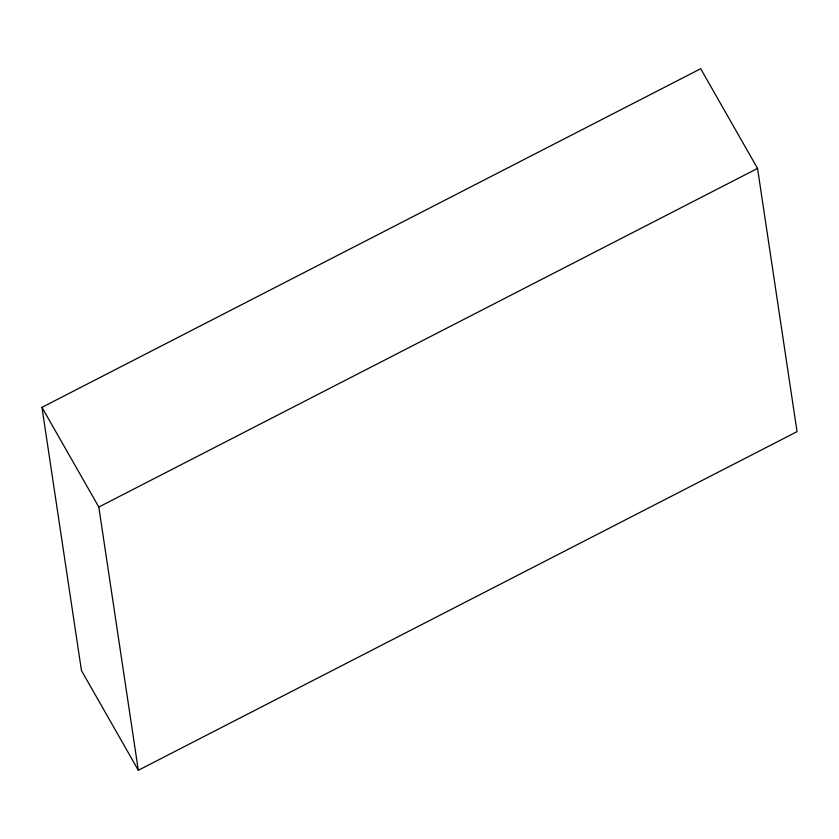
<?xml version="1.0" encoding="UTF-8"?>
<svg xmlns="http://www.w3.org/2000/svg" width="839" height="839" viewBox="0 0 839 839"><rect width="100%" height="100%" fill="white"/><g stroke="black" fill="none" stroke-linecap="round" stroke-linejoin="round"><path stroke-width="1.26" d="M41.95 407.345L700.68 68.725L757.544 168.419L797.05 431.655L138.32 770.275L81.456 670.581L41.95 407.345L98.813 507.039L138.32 770.275M98.813 507.039L757.544 168.419"/></g></svg>
